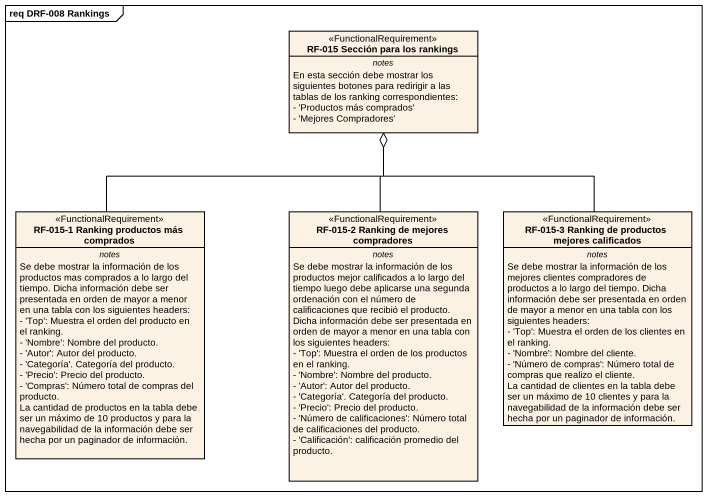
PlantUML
@startuml
mainframe req DRF-008 Rankings
hide circle
hide empty members
skinparam classAttributeIconSize 0
class "RF-015 Sección para los rankings" as RF_015_Sección_para_los <<FunctionalRequirement>> {
  -- notes --
  En esta sección debe mostrar los siguientes botones para redirigir a las tablas de los ranking correspondientes:
  - 'Productos más comprados'
  - 'Mejores Compradores'
}
class "RF-015-1 Ranking productos más comprados" as RF_015_1_Ranking_productos <<FunctionalRequirement>> {
  -- notes --
  Se debe mostrar la información de los productos mas comprados a lo largo del tiempo. Dicha información debe ser presentada en orden de mayor a menor en una tabla con los siguientes headers:
  - 'Top': Muestra el orden del producto en el ranking.
  - 'Nombre': Nombre del producto.
  - 'Autor': Autor del producto.
  - 'Categoría'. Categoría del producto.
  - 'Precio': Precio del producto.
  - 'Compras': Número total de compras del producto.
  La cantidad de productos en la tabla debe ser un máximo de 10 productos y para la navegabilidad de la información debe ser hecha por un paginador de información.
}
class "RF-015-2 Ranking de mejores compradores" as RF_015_2_Ranking_de_mejores <<FunctionalRequirement>> {
  -- notes --
  Se debe mostrar la información de los productos mejor calificados a lo largo del tiempo luego debe aplicarse una segunda ordenación con el número de calificaciones que recibió el producto. Dicha información debe ser presentada en orden de mayor a menor en una tabla con los siguientes headers:
  - 'Top': Muestra el orden de los productos en el ranking.
  - 'Nombre': Nombre del producto.
  - 'Autor': Autor del producto.
  - 'Categoría'. Categoría del producto.
  - 'Precio': Precio del producto.
  - 'Número de calificaciones': Número total de calificaciones del producto.
  - 'Calificación': calificación promedio del producto.
}
class "RF-015-3 Ranking de productos mejores calificados" as RF_015_3_Ranking_de <<FunctionalRequirement>> {
  -- notes --
  Se debe mostrar la información de los mejores clientes compradores de productos a lo largo del tiempo. Dicha información debe ser presentada en orden de mayor a menor en una tabla con los siguientes headers:
  - 'Top': Muestra el orden de los clientes en el ranking.
  - 'Nombre': Nombre del cliente.
  - 'Número de compras': Número total de compras que realizo el cliente.
  La cantidad de clientes en la tabla debe ser un máximo de 10 clientes y para la navegabilidad de la información debe ser hecha por un paginador de información.
}
RF_015_1_Ranking_productos -up-o RF_015_Sección_para_los
RF_015_2_Ranking_de_mejores -up-o RF_015_Sección_para_los
RF_015_3_Ranking_de -up-o RF_015_Sección_para_los
@enduml
